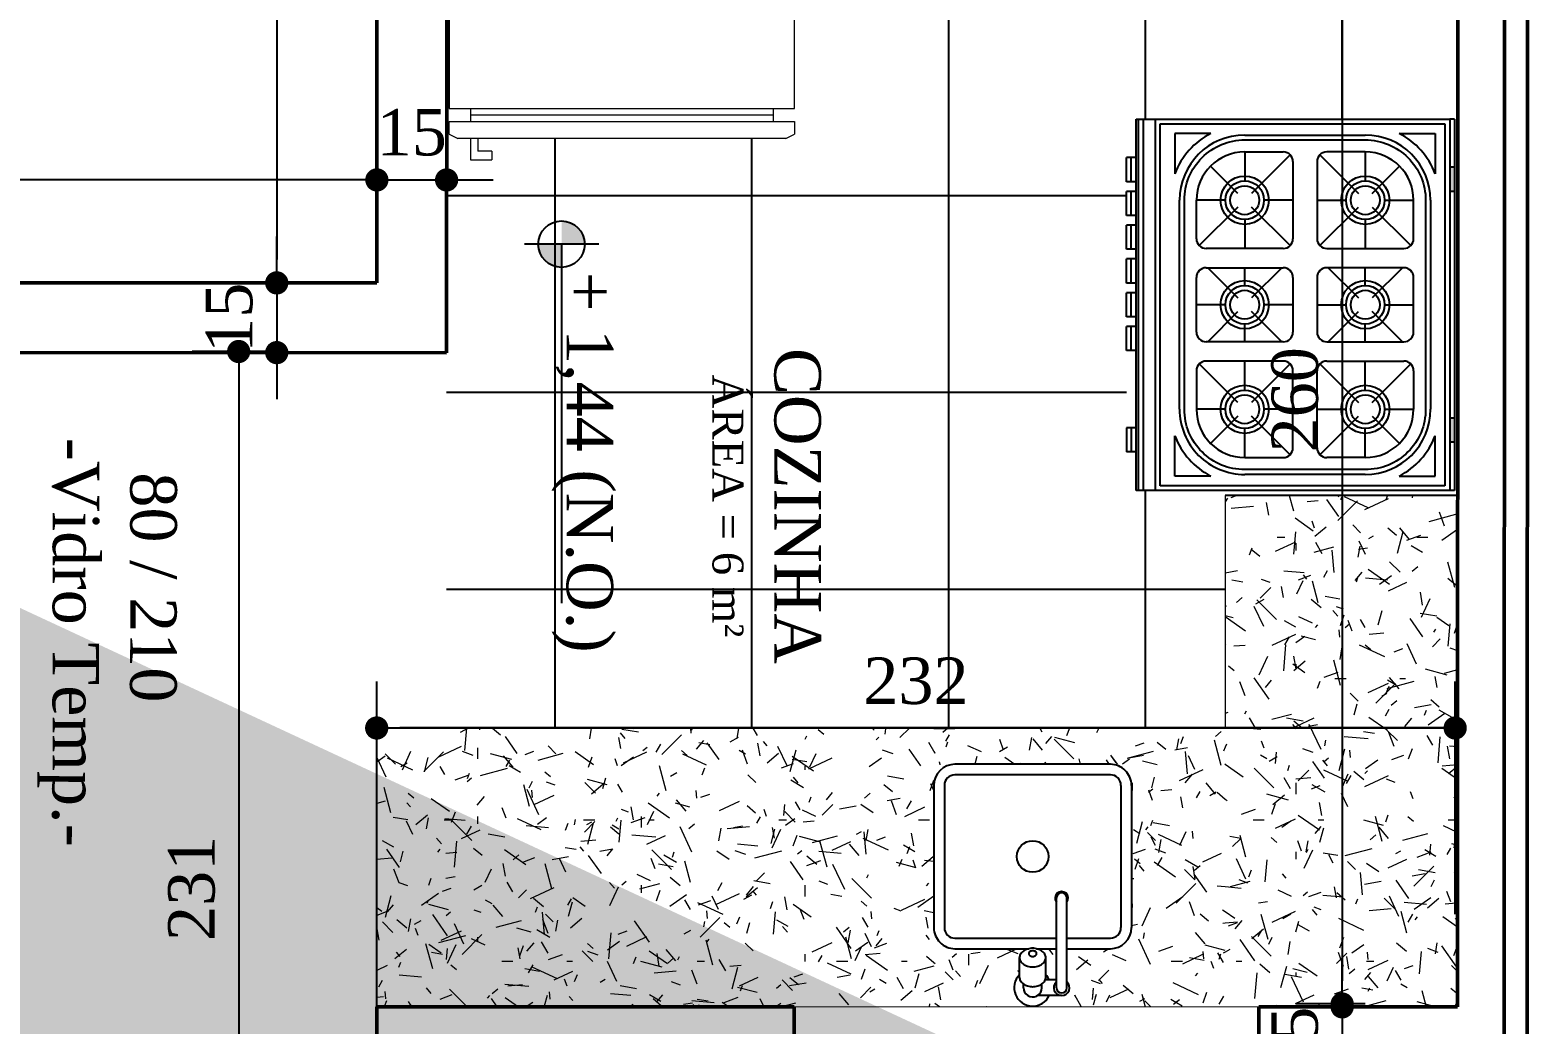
# Model space of a CAD drawing. Header units: centimetres. Extents: x -48696 to 156237, y -5617 to 29024.
# Drawn here: x 81006 to 81328.6, y 14311 to 14524.9 of the extents above; entities that cross this region are included whole.
import ezdxf

# ---------------------------------------------------------------- set-up
doc = ezdxf.new("R2010")
doc.units = ezdxf.units.CM
for name, color, linetype in [('ACESSORIOS', 2, 'Continuous'), ('COZ', 3, 'Continuous'), ('COZINHA', 2, 'Continuous'), ('Hachuria - Moveis', 1, 'Continuous'), ('PAREDES', 5, 'Continuous'), ('Piso', 55, 'Continuous'), ('PN010', 1, 'Continuous'), ('Portas-Cotas', 2, 'Continuous'), ('Texto', 2, 'Continuous')]:
    doc.layers.add(name, color=color, linetype=linetype)
for name, color, linetype, lineweight in [('Hachura', 1, 'Continuous', 9), ('Nível Fachada', 7, 'Continuous', 70), ('Parede Baixa', 5, 'Continuous', 50), ('Pilares Sub-solo', 7, 'Continuous', 70), ('Portas - Janelas', 2, 'Continuous', 20)]:
    doc.layers.add(name, color=color, linetype=linetype, lineweight=lineweight)
doc.styles.add('Valéria', font='romantic.ttf', dxfattribs={"height": 10})
doc.dimstyles.new('Cota - 50', dxfattribs={"dimtxt": 10, "dimasz": 5, "dimexe": 10, "dimexo": 20, "dimgap": 5, "dimtad": 1, "dimtxsty": 'Valéria', "dimblk": 'DOT', "dimcen": 0, "dimclrd": 12, "dimclre": 12, "dimclrt": 2, "dimazin": 2, "dimtfac": 1, "dimtix": 1, "dimtmove": 0, "dimatfit": 3, "dimldrblk": 'DOT', "dimfxl": 1, "dimarcsym": 0})
pattern_1 = [(180, (68813.435, 5326.073), (-17.6, -30.4), [1.6, -26.8, 1.2, -11.6, 2.4, -28.4]), (185, (68831.435, 5311.673), (-15.75017, -31.09103), [3.2, -26.8, 2.4, -11.6, 4.8, -28.4]), (190, (68821.035, 5309.673), (-10.75682, -38.045905), [2.8, -6.8, 3.6, -21.2, 2, -26.4]), (195, (68828.235, 5306.073), (-9.00093, -35.95474), [5.6, -6.8, 6, -21.2, 4.4, -26.4]), (200, (68825.035, 5322.473), (-17.796127, -29.4635), [3.2, -22, 2.8, -16.4, 2, -12.8]), (205, (68819.435, 5328.073), (-19.944628, -29.161135), [4.4, -22, 5.6, -16.4, 4.8, -12.8]), (210, (68813.435, 5324.873), (2.929234, -33.87358), [2, -13.2, 1.6, -19.6, 1.2, -26]), (215, (68831.435, 5339.273), (-2.97648, -39.68401), [4.4, -13.2, 3.2, -19.6, 2.4, -26]), (220, (68824.635, 5316.073), (-4.511456, -28.84938), [1.6, -17.6, 1.2, -11.2, 3.2, -20.4]), (225, (68824.635, 5330.473), (8.20244, -39.31514), [3.2, -17.6, 2.4, -11.2, 6, -20.4]), (230, (68818.635, 5330.473), (10.699715, -31.43113), [0.8, -14.8, 2, -24.4, 2.4, -12.4]), (240, (68817.435, 5327.673), (13.26307, -29.82769), [2, -16.4, 0.8, -19.2, 1.6, -14.8]), (245, (68831.835, 5327.673), (9.72655, -41.609064), [4.4, -16.4, 1.6, -19.2, 3.2, -14.8]), (250, (68821.835, 5332.473), (14.652303, -28.744913), [1.2, -7.6, 2.4, -12.8, 1.6, -17.6]), (255, (68836.235, 5336.073), (31.01116, -31.08549), [2.4, -7.6, 4.8, -12.8, 3.2, -17.6]), (260, (68819.835, 5308.873), (27.80871, -21.962593), [2.8, -17.6, 1.2, -20.8, 2.4, -19.6]), (265, (68816.235, 5337.673), (33.20336, -19.76909), [5.6, -17.6, 2.4, -20.8, 4.8, -19.6]), (270, (68817.435, 5326.073), (35.2, -14.8), [2.4, -12.4, 1.6, -24.4, 0.8, -24.8]), (275, (68831.835, 5311.673), (37.611, -26.021), [4.8, -12.4, 1.6, -24.4, 1.6, -24.8]), (280, (68823.835, 5313.673), (33.06286, -19.352705), [2.8, -15.6, 2.4, -12.8, 2.8, -29.2]), (285, (68816.635, 5306.473), (34.623746, -16.397444), [5.6, -15.6, 4.8, -12.8, 5.6, -29.2]), (290, (68826.635, 5336.473), (32.05871, -10.89215), [3.2, -10.4, 1.6, -21.2, 2.4, -23.2]), (295, (68805.035, 5336.473), (32.886033, -8.056603), [6, -10.4, 3.2, -21.2, 4.8, -23.2]), (300, (68837.435, 5331.673), (38.21999, -3.79897), [2, -26.8, 2.4, -12.4, 2.8, -16.4]), (305, (68833.835, 5328.073), (43.41948, -1.33749), [4.4, -26.8, 4.8, -12.4, 5.6, -16.4]), (310, (68828.635, 5340.473), (37.21437, -9.502144), [1.2, -8.8, 1.6, -17.2, 3.2, -22.4]), (315, (68825.035, 5336.873), (42.992092, -6.22254), [2.4, -8.8, 3.2, -17.2, 6, -22.4]), (320, (68840.635, 5308.473), (29.412914, 4.560758), [2.4, -14.4, 2.8, -12.4, 1.6, -16.8]), (325, (68824.635, 5333.673), (30.968367, 10.055855), [4.8, -14.4, 5.6, -12.4, 3.2, -16.8]), (330, (68807.435, 5342.873), (27.309996, 16.1023), [1.6, -11.2, 3.2, -24.8, 2.8, -22.8]), (335, (68811.035, 5320.873), (35.59079, 13.856973), [3.2, -11.2, 6, -24.8, 5.6, -22.8]), (340, (68833.835, 5320.473), (31.720143, 21.65716), [2.4, -16.8, 2, -15.2, 1.6, -24.4]), (345, (68837.435, 5334.873), (34.120974, 26.88492), [4.8, -16.8, 4.4, -15.2, 3.2, -24.4]), (350, (68831.435, 5330.073), (28.75254, 22.549755), [3.6, -13.2, 2.4, -18, 3.2, -17.6]), (355, (68813.435, 5312.073), (27.30531, 32.1425), [4.4, -13.2, 4.8, -18, 5.2, -17.6])]

# ---------------------------------------------------------------- blocks, each defined once
blk = doc.blocks.new('Pia Bancada Planta 01')
at = {"layer": 'COZ', "color": 2}
for p, q in [((0.435, 0.1875), (0.165, 0.1875)), ((0.125, 0.1475), (0.125, 0.0074)), ((0.145, 0.1475), (0.145, -0.045)), ((0.435, 0.1675), (0.165, 0.1675)), ((0.455, -0.1475), (0.455, 0.1475)), ((0.475, -0.1475), (0.475, 0.1475)), ((0.0509, 0.0175), (0.0579, 0.0175)), ((0.0705, 0.025), (0.1081, 0.025)), ((0.0359, -0.055), (0.0359, -0.0115)), ((0.0509, -0.0175), (0.0579, -0.0175)), ((0.0659, -0.045), (0.0659, -0.0241)), ((0.0705, -0.025), (0.1081, -0.025)), ((0.125, -0.0074), (0.125, -0.045)), ((0.0509, -0.045), (0.2209, -0.045)), ((0.0509, -0.065), (0.2209, -0.065)), ((0.125, -0.065), (0.125, -0.1475)), ((0.145, -0.065), (0.145, -0.1475)), ((0.435, -0.1675), (0.165, -0.1675)), ((0.435, -0.1875), (0.165, -0.1875))]:
    blk.add_line(p, q, dxfattribs=at)
blk.add_lwpolyline([(0.0705, 0.025, 0.133256), (0.0641, 0.0233, 0.106756), (0.058, 0.0177, 0.082828), (0.0543, 0.0099, 0.071352), (0.0528, 0, 0.071352), (0.0543, -0.0099, 0.082828), (0.058, -0.0177, 0.106756), (0.0641, -0.0233, 0.133256), (0.0705, -0.025, 0.133256)], format="xyb", dxfattribs=at)
for points in [[(0.1081, -0.025, 0.133256), (0.1145, -0.0233, 0.106756), (0.1206, -0.0177, 0.082828), (0.1244, -0.0099, 0.071352), (0.1258, 0, 0.071352), (0.1244, 0.0099, 0.082828), (0.1206, 0.0177, 0.106756), (0.1145, 0.0233, 0.133256), (0.1081, 0.025, 0.133256), (0.1017, 0.0233, 0.106756), (0.0956, 0.0177, 0.082828), (0.0919, 0.0099, 0.071352), (0.0904, 0, 0.071352), (0.0919, -0.0099, 0.082828), (0.0956, -0.0177, 0.106756), (0.1017, -0.0233, 0.133256)], [(0.1156, 0.0075, 0.133256), (0.1137, 0.007, 0.106756), (0.1119, 0.0053, 0.082828), (0.1107, 0.003, 0.071352), (0.1103, 0, 0.071352), (0.1107, -0.003, 0.082828), (0.1119, -0.0053, 0.106756), (0.1137, -0.007, 0.133256), (0.1156, -0.0075, 0.133256), (0.1175, -0.007, 0.106756), (0.1194, -0.0053, 0.082828), (0.1205, -0.003, 0.071352), (0.1209, 0, 0.071352), (0.1205, 0.003, 0.082828), (0.1194, 0.0053, 0.106756), (0.1175, 0.007, 0.133256)]]:
    blk.add_lwpolyline(points, format="xyb", close=True, dxfattribs=at)
blk.add_circle((0.3, 0), 0.03, dxfattribs=at)
for centre, radius, start, end in [((0.165, 0.1475), 0.04, 90, 180), ((0.435, 0.1475), 0.04, 0, 90), ((0.165, 0.1475), 0.02, 90, 180), ((0.435, 0.1475), 0.02, 0, 90), ((0.0509, 0), 0.035, 45.5847, 244.6231), ((0.0509, 0), 0.0175, 90, 204.62), ((0.0259, -0.0115), 0.01, 0, 24.62), ((0.0509, 0), 0.0175, 211.0027, 270), ((0.0509, 0), 0.035, 295.3769, 314.4153), ((0.0509, -0.055), 0.015, 41.8103, 318.1897), ((0.0509, -0.055), 0.01, 90.0002, 270.0002), ((0.2209, -0.055), 0.0125, 233.1301, 126.8699), ((0.2209, -0.055), 0.01, 270.0001, 90.0001), ((0.165, -0.1475), 0.04, 180, 270), ((0.165, -0.1475), 0.02, 180, 270), ((0.435, -0.1475), 0.04, 270, 0), ((0.435, -0.1475), 0.02, 270, 360)]:
    blk.add_arc(centre, radius, start, end, dxfattribs=at)
blk = doc.blocks.new('gel')
at = {"layer": 'Hachura'}
for p, q in [((33208.79, 7048.49), (33127.79, 7048.49)), ((33127.79, 7048.49), (33127.79, 6977.99)), ((33132.79, 7050.49), (33203.79, 7050.49)), ((33132.79, 7050.49), (33132.79, 7048.49)), ((33203.79, 7050.49), (33203.79, 7048.49)), ((33208.79, 7039.49), (33208.79, 7048.49)), ((33208.79, 6977.99), (33208.79, 7039.49)), ((33127.79, 6977.99), (33132.79, 6977.99)), ((33132.79, 6977.99), (33203.79, 6977.99)), ((33132.79, 6977.99), (33132.79, 6974.99)), ((33203.79, 6977.99), (33208.79, 6977.99)), ((33203.79, 6977.99), (33203.79, 6974.99)), ((33127.79, 6971.99), (33127.79, 6974.99)), ((33127.79, 6974.99), (33208.79, 6974.99)), ((33132.79, 6976.49), (33203.79, 6976.49)), ((33208.79, 6974.99), (33208.79, 6971.99)), ((33127.79, 6971.99), (33129.79, 6970.99)), ((33206.79, 6970.99), (33129.79, 6970.99)), ((33134.51, 6970.99), (33134.51, 6967.99)), ((33206.79, 6970.99), (33208.79, 6971.99)), ((33137.79, 6967.99), (33134.51, 6967.99)), ((33137.79, 6967.99), (33137.79, 6965.99)), ((33132.79, 6965.99), (33137.79, 6965.99))]:
    blk.add_line(p, q, dxfattribs=at)
blk.add_lwpolyline([(33132.81, 6970.99), (33132.79, 6968.99), (33132.79, 6965.99)], dxfattribs=at)
blk = doc.blocks.new('6-PL')
at = {"layer": 'COZINHA'}
h = blk.add_hatch(color=1, dxfattribs=at)
h.dxf.hatch_style = 1
h.paths.add_polyline_path([(-69, -3), (-69, -4), (-64, -4), (-64, -3)])
h.paths.add_polyline_path([(-17, -3), (-17, -4), (-12, -4), (-12, -3)])
at = {"layer": 'COZINHA', "color": 15}
for p, q in [((-79, -3), (-69, -3)), ((-79, -3), (-79, -4)), ((-64, -3), (-17, -3)), ((-12, -3), (-2, -3)), ((-2, -3), (-2, -4)), ((-76, -7), (-67.64, -7)), ((-76, -14.51), (-76, -7)), ((-5, -7), (-13.36, -7)), ((-5, -14.51), (-5, -7)), ((-76, -53.49), (-76, -61)), ((-5, -53.49), (-5, -61)), ((-76, -61), (-67.64, -61)), ((-5, -61), (-13.36, -61)), ((-2, -67.5), (-79, -67.5)), ((-2, -68.5), (-79, -68.5))]:
    blk.add_line(p, q, dxfattribs=at)
at = {"layer": 'COZINHA', "color": 1}
for p, q in [((-69, -3), (-64, -3)), ((-69, -3), (-69, -4)), ((-64, -3), (-64, -4)), ((-17, -3), (-12, -3)), ((-17, -3), (-17, -4)), ((-12, -3), (-12, -4)), ((-79, -4), (-2, -4)), ((-78, -5), (-3, -5)), ((-78, -64), (-78, -5)), ((-3, -5), (-3, -64)), ((-62.17, -8), (-18.83, -8)), ((-62.17, -17.5), (-62.17, -11.5)), ((-54.17, -11.5), (-62.17, -11.5)), ((-60.75, -20.09), (-52.75, -12.09)), ((-34.83, -11.5), (-46.17, -11.5)), ((-40.5, -17.5), (-40.5, -11.5)), ((-20.25, -20.09), (-28.25, -12.09)), ((-26.83, -11.5), (-18.83, -11.5)), ((-18.83, -17.5), (-18.83, -11.5)), ((-63.58, -20.09), (-69.24, -14.43)), ((-52.17, -29.5), (-52.17, -13.5)), ((-48.17, -13.5), (-48.17, -29.5)), ((-48.17, -13.83), (-41.91, -20.09)), ((-32.83, -13.83), (-39.09, -20.09)), ((-32.83, -29.5), (-32.83, -13.5)), ((-28.83, -29.5), (-28.83, -13.5)), ((-17.42, -20.09), (-11.76, -14.43)), ((-75.67, -46.5), (-75.67, -21.5)), ((-72.17, -21.5), (-72.17, -29.5)), ((-72.17, -21.5), (-66.17, -21.5)), ((-58.17, -21.5), (-52.17, -21.5)), ((-44.5, -21.5), (-48.17, -21.5)), ((-32.83, -21.5), (-36.5, -21.5)), ((-22.83, -21.5), (-28.83, -21.5)), ((-8.83, -21.5), (-14.83, -21.5)), ((-8.83, -21.5), (-8.83, -29.5)), ((-5.33, -21.5), (-5.33, -46.5)), ((-71.58, -30.91), (-63.58, -22.91)), ((-52.75, -30.91), (-60.75, -22.91)), ((-48.17, -29.17), (-41.91, -22.91)), ((-32.83, -29.17), (-39.09, -22.91)), ((-28.25, -30.91), (-20.25, -22.91)), ((-9.42, -30.91), (-17.42, -22.91)), ((-62.17, -31.5), (-62.17, -25.5)), ((-40.5, -31.5), (-40.5, -25.5)), ((-18.83, -31.5), (-18.83, -25.5)), ((-70.17, -31.5), (-54.17, -31.5)), ((-46.17, -31.5), (-34.83, -31.5)), ((-10.83, -31.5), (-26.83, -31.5)), ((-71.58, -37.09), (-63.58, -45.09)), ((-70.17, -36.5), (-54.17, -36.5)), ((-62.17, -36.5), (-62.17, -42.5)), ((-52.75, -37.09), (-60.75, -45.09)), ((-46.17, -36.5), (-34.83, -36.5)), ((-40.5, -36.5), (-40.5, -42.5)), ((-28.25, -37.09), (-20.25, -45.09)), ((-10.83, -36.5), (-26.83, -36.5)), ((-18.83, -36.5), (-18.83, -42.5)), ((-9.42, -37.09), (-17.42, -45.09)), ((-72.17, -46.5), (-72.17, -38.5)), ((-52.17, -38.5), (-52.17, -54.5)), ((-48.17, -54.5), (-48.17, -38.5)), ((-48.17, -38.83), (-41.91, -45.09)), ((-32.83, -38.83), (-39.09, -45.09)), ((-32.83, -38.5), (-32.83, -54.5)), ((-28.83, -38.5), (-28.83, -54.5)), ((-8.83, -46.5), (-8.83, -38.5)), ((-72.17, -46.5), (-66.17, -46.5)), ((-58.17, -46.5), (-52.17, -46.5)), ((-44.5, -46.5), (-48.17, -46.5)), ((-32.83, -46.5), (-36.5, -46.5)), ((-22.83, -46.5), (-28.83, -46.5)), ((-8.83, -46.5), (-14.83, -46.5)), ((-63.58, -47.91), (-69.24, -53.57)), ((-60.75, -47.91), (-52.75, -55.91)), ((-48.17, -54.17), (-41.91, -47.91)), ((-32.83, -54.17), (-39.09, -47.91)), ((-20.25, -47.91), (-28.25, -55.91)), ((-17.42, -47.91), (-11.76, -53.57)), ((-62.17, -50.5), (-62.17, -56.5)), ((-40.5, -50.5), (-40.5, -56.5)), ((-18.83, -50.5), (-18.83, -56.5)), ((-54.17, -56.5), (-62.17, -56.5)), ((-34.83, -56.5), (-46.17, -56.5)), ((-26.83, -56.5), (-18.83, -56.5)), ((-18.83, -60), (-62.17, -60)), ((-3, -64), (-78, -64)), ((-66, -70), (-71, -70)), ((-59, -70), (-64, -70)), ((-52, -70), (-57, -70)), ((-45, -70), (-50, -70)), ((-38, -70), (-43, -70)), ((-31, -70), (-36, -70)), ((-15, -70), (-10, -70))]:
    blk.add_line(p, q, dxfattribs=at)
at = {"layer": 'COZINHA', "color": 2}
for p, q in [((-79, -69), (-79, -4)), ((-2, -4), (-2, -69)), ((-2, -65), (-79, -65)), ((-2, -69), (-79, -69)), ((-71, -69), (-71, -71)), ((-66, -71), (-71, -71)), ((-66, -69), (-66, -71)), ((-64, -69), (-64, -71)), ((-64, -69), (-64, -71)), ((-59, -71), (-64, -71)), ((-59, -69), (-59, -71)), ((-57, -69), (-57, -71)), ((-52, -71), (-57, -71)), ((-52, -69), (-52, -71)), ((-50, -69), (-50, -71)), ((-45, -71), (-50, -71)), ((-45, -69), (-45, -71)), ((-43, -69), (-43, -71)), ((-38, -71), (-43, -71)), ((-38, -69), (-38, -71)), ((-36, -69), (-36, -71)), ((-31, -71), (-36, -71)), ((-31, -69), (-31, -71)), ((-15, -69), (-15, -71)), ((-15, -71), (-10, -71)), ((-10, -69), (-10, -71))]:
    blk.add_line(p, q, dxfattribs=at)
at = {"layer": 'COZINHA', "color": 15}
blk.add_lwpolyline([(-62.17, -59, -0.414214), (-74.67, -46.5), (-74.67, -21.5, -0.414214), (-62.17, -9), (-18.83, -9, -0.414214), (-6.33, -21.5), (-6.33, -46.5, -0.414214), (-18.83, -59)], format="xyb", close=True, dxfattribs=at)
for centre in [(-62.17, -21.5), (-40.5, -21.5), (-18.83, -21.5), (-62.17, -46.5), (-40.5, -46.5), (-18.83, -46.5)]:
    blk.add_circle(centre, 5, dxfattribs=at)
at = {"layer": 'COZINHA', "color": 1}
for centre, radius in [((-62.17, -21.5), 4), ((-62.17, -21.5), 3), ((-40.5, -21.5), 4), ((-40.5, -21.5), 3), ((-18.83, -21.5), 4), ((-18.83, -21.5), 3), ((-62.17, -46.5), 4), ((-62.17, -46.5), 3), ((-40.5, -46.5), 4), ((-40.5, -46.5), 3), ((-18.83, -46.5), 4), ((-18.83, -46.5), 3)]:
    blk.add_circle(centre, radius, dxfattribs=at)
at = {"layer": 'COZINHA', "color": 15}
for centre, start, end in [((-62.17, -21.5), 110.6935, 153.1857), ((-18.83, -21.5), 26.8143, 69.3065), ((-62.17, -46.5), 206.8143, 249.3065), ((-18.83, -46.5), 290.6935, 333.1857)]:
    blk.add_arc(centre, 15.5, start, end, dxfattribs=at)
at = {"layer": 'COZINHA', "color": 1}
for centre, radius, start, end in [((-62.17, -21.5), 13.5, 90, 180), ((-18.83, -21.5), 13.5, 0, 90), ((-62.17, -21.5), 10, 90, 180), ((-54.17, -13.5), 2, 0, 90), ((-46.17, -13.5), 2, 90, 180), ((-34.83, -13.5), 2, 0, 90), ((-26.83, -13.5), 2, 90, 180), ((-18.83, -21.5), 10, 0, 90), ((-70.17, -29.5), 2, 180, 270), ((-54.17, -29.5), 2, 270, 0), ((-46.17, -29.5), 2, 180, 270), ((-34.83, -29.5), 2, 270, 0), ((-26.83, -29.5), 2, 180, 270), ((-10.83, -29.5), 2, 270, 0), ((-70.17, -38.5), 2, 90, 180), ((-54.17, -38.5), 2, 0, 90), ((-46.17, -38.5), 2, 90, 180), ((-34.83, -38.5), 2, 0, 90), ((-26.83, -38.5), 2, 90, 180), ((-10.83, -38.5), 2, 0, 90), ((-62.17, -46.5), 13.5, 180, 270), ((-62.17, -46.5), 10, 180, 270), ((-18.83, -46.5), 13.5, 270, 0), ((-18.83, -46.5), 10, 270, 0), ((-54.17, -54.5), 2, 270, 0), ((-46.17, -54.5), 2, 180, 270), ((-34.83, -54.5), 2, 270, 0), ((-26.83, -54.5), 2, 180, 270)]:
    blk.add_arc(centre, radius, start, end, dxfattribs=at)
blk = doc.blocks.new('Fogão 6 Planta 04')
at = {"layer": 'PAREDES', "xscale": -1}
blk.add_blockref('6-PL', (340.76, 314.37), dxfattribs=at)
blk = doc.blocks.new('_Dot')
at = {"color": 0, "linetype": 'ByBlock', "lineweight": -2}
blk.add_line((-0.5, 0), (-1, 0), dxfattribs=at)
at = {"color": 0, "linetype": 'ByBlock', "const_width": 0.5}
blk.add_lwpolyline([(-0.25, 0, 1), (0.25, 0, 1)], format="xyb", close=True, dxfattribs=at)
blk = doc.blocks.new('*D1445')
at = {"color": 12, "lineweight": -2, "transparency": 16777216}
for p, q in [((80820.58, 14490.64), (80820.58, 14502.65)), ((81080.58, 14490.64), (81080.58, 14502.65)), ((81075.58, 14492.65), (80825.58, 14492.65))]:
    blk.add_line(p, q, dxfattribs=at)
at = {"layer": 'Defpoints', "color": 0, "transparency": 16777216}
for p in [(80820.58, 14492.65), (80820.58, 14470.64), (81080.58, 14470.64)]:
    blk.add_point(p, dxfattribs=at)
at = {"color": 12, "lineweight": -2, "transparency": 16777216, "xscale": 5, "yscale": 5, "zscale": 5, "rotation": 180}
blk.add_blockref('_Dot', (80820.58, 14492.65), dxfattribs=at)
at = {"color": 12, "lineweight": -2, "transparency": 16777216, "xscale": 5, "yscale": 5, "zscale": 5}
blk.add_blockref('_Dot', (81080.58, 14492.65), dxfattribs=at)
at = {"color": 2, "transparency": 16777216, "insert": (80950.58, 14502.8), "char_height": 10, "attachment_point": 5, "style": 'Valéria'}
blk.add_mtext('260', dxfattribs=at)
blk = doc.blocks.new('*D1393')
at = {"color": 12, "lineweight": -2, "transparency": 16777216}
for p, q in [((81060.66, 14730.5), (81049.04, 14730.5)), ((81059.04, 14725.5), (81059.04, 14475.5)), ((81060.66, 14470.5), (81049.04, 14470.5))]:
    blk.add_line(p, q, dxfattribs=at)
at = {"layer": 'Defpoints', "color": 0, "transparency": 16777216}
for p in [(81080.66, 14730.5), (81059.04, 14470.5), (81080.66, 14470.5)]:
    blk.add_point(p, dxfattribs=at)
at = {"color": 12, "lineweight": -2, "transparency": 16777216, "xscale": 5, "yscale": 5, "zscale": 5}
for p, rotation in [((81059.04, 14730.5), 90), ((81059.04, 14470.5), 270)]:
    blk.add_blockref('_Dot', p, dxfattribs=dict(at, rotation=rotation))
at = {"color": 2, "transparency": 16777216, "insert": (81048.89, 14600.5), "char_height": 10, "attachment_point": 5, "rotation": 90, "style": 'Valéria'}
blk.add_mtext('260', dxfattribs=at)
blk = doc.blocks.new('*D1395')
at = {"color": 12, "lineweight": -2, "transparency": 16777216}
for p, q in [((81293.14, 14575.35), (81278.23, 14575.35)), ((81288.23, 14570.35), (81288.23, 14320.35)), ((81293.14, 14315.35), (81278.23, 14315.35))]:
    blk.add_line(p, q, dxfattribs=at)
at = {"layer": 'Defpoints', "color": 0, "transparency": 16777216}
for p in [(81313.14, 14575.35), (81288.23, 14315.35), (81313.14, 14315.35)]:
    blk.add_point(p, dxfattribs=at)
at = {"color": 12, "lineweight": -2, "transparency": 16777216, "xscale": 5, "yscale": 5, "zscale": 5}
for p, rotation in [((81288.23, 14575.35), 90), ((81288.23, 14315.35), 270)]:
    blk.add_blockref('_Dot', p, dxfattribs=dict(at, rotation=rotation))
at = {"color": 2, "transparency": 16777216, "insert": (81278.09, 14445.35), "char_height": 10, "attachment_point": 5, "rotation": 90, "style": 'Valéria'}
blk.add_mtext('260', dxfattribs=at)
blk = doc.blocks.new('*D1396')
at = {"color": 12, "lineweight": -2, "transparency": 16777216}
for p, q in [((81080.54, 14334.66), (81080.54, 14384.73)), ((81312.54, 14334.66), (81312.54, 14384.73)), ((81307.54, 14374.73), (81085.54, 14374.73))]:
    blk.add_line(p, q, dxfattribs=at)
at = {"layer": 'Defpoints', "color": 0, "transparency": 16777216}
for p in [(81080.54, 14374.73), (81080.54, 14314.66), (81312.54, 14314.66)]:
    blk.add_point(p, dxfattribs=at)
at = {"color": 12, "lineweight": -2, "transparency": 16777216, "xscale": 5, "yscale": 5, "zscale": 5, "rotation": 180}
blk.add_blockref('_Dot', (81080.54, 14374.73), dxfattribs=at)
at = {"color": 12, "lineweight": -2, "transparency": 16777216, "xscale": 5, "yscale": 5, "zscale": 5}
blk.add_blockref('_Dot', (81312.54, 14374.73), dxfattribs=at)
at = {"color": 2, "transparency": 16777216, "insert": (81196.54, 14384.83), "char_height": 10, "attachment_point": 5, "style": 'Valéria'}
blk.add_mtext('232', dxfattribs=at)
blk = doc.blocks.new('*D1397')
at = {"color": 12, "lineweight": -2, "transparency": 16777216}
for p, q in [((81060.51, 14455.73), (81040.85, 14455.73)), ((81050.85, 14450.73), (81050.85, 14229.73)), ((81060.51, 14224.73), (81040.85, 14224.73))]:
    blk.add_line(p, q, dxfattribs=at)
at = {"layer": 'Defpoints', "color": 0, "transparency": 16777216}
for p in [(81080.51, 14455.73), (81050.85, 14224.73), (81080.51, 14224.73)]:
    blk.add_point(p, dxfattribs=at)
at = {"color": 12, "lineweight": -2, "transparency": 16777216, "xscale": 5, "yscale": 5, "zscale": 5}
for p, rotation in [((81050.85, 14455.73), 90), ((81050.85, 14224.73), 270)]:
    blk.add_blockref('_Dot', p, dxfattribs=dict(at, rotation=rotation))
at = {"color": 2, "transparency": 16777216, "insert": (81040.74, 14340.23), "char_height": 10, "attachment_point": 5, "rotation": 90, "style": 'Valéria'}
blk.add_mtext('231', dxfattribs=at)
blk = doc.blocks.new('*D1404')
at = {"color": 12, "lineweight": -2, "transparency": 16777216}
for p, q in [((81059.04, 14475.49), (81059.04, 14480.49)), ((81060.58, 14470.49), (81049.04, 14470.49)), ((81059.04, 14470.49), (81059.04, 14455.49)), ((81060.58, 14455.49), (81049.04, 14455.49)), ((81059.04, 14450.49), (81059.04, 14445.49))]:
    blk.add_line(p, q, dxfattribs=at)
at = {"layer": 'Defpoints', "color": 0, "transparency": 16777216}
for p in [(81080.58, 14470.49), (81059.04, 14455.49), (81080.58, 14455.49)]:
    blk.add_point(p, dxfattribs=at)
at = {"color": 12, "lineweight": -2, "transparency": 16777216, "xscale": 5, "yscale": 5, "zscale": 5}
for p, rotation in [((81059.04, 14470.49), 270), ((81059.04, 14455.49), 90)]:
    blk.add_blockref('_Dot', p, dxfattribs=dict(at, rotation=rotation))
at = {"color": 2, "transparency": 16777216, "insert": (81048.85, 14462.99), "char_height": 10, "attachment_point": 5, "rotation": 90, "style": 'Valéria'}
blk.add_mtext('15', dxfattribs=at)
blk = doc.blocks.new('*D1405')
at = {"color": 12, "lineweight": -2, "transparency": 16777216}
for p, q in [((81080.58, 14490.64), (81080.58, 14502.65)), ((81095.58, 14490.64), (81095.58, 14502.65)), ((81075.58, 14492.65), (81070.58, 14492.65)), ((81080.58, 14492.65), (81095.58, 14492.65)), ((81100.58, 14492.65), (81105.58, 14492.65))]:
    blk.add_line(p, q, dxfattribs=at)
at = {"layer": 'Defpoints', "color": 0, "transparency": 16777216}
for p in [(81095.58, 14492.65), (81080.58, 14470.64), (81095.58, 14470.64)]:
    blk.add_point(p, dxfattribs=at)
at = {"color": 12, "lineweight": -2, "transparency": 16777216, "xscale": 5, "yscale": 5, "zscale": 5}
blk.add_blockref('_Dot', (81080.58, 14492.65), dxfattribs=at)
at = {"color": 12, "lineweight": -2, "transparency": 16777216, "xscale": 5, "yscale": 5, "zscale": 5, "rotation": 180}
blk.add_blockref('_Dot', (81095.58, 14492.65), dxfattribs=at)
at = {"color": 2, "transparency": 16777216, "insert": (81088.08, 14502.85), "char_height": 10, "attachment_point": 5, "style": 'Valéria'}
blk.add_mtext('15', dxfattribs=at)
blk = doc.blocks.new('*D1453')
at = {"color": 12, "lineweight": -2, "transparency": 16777216}
for p, q in [((81288.23, 14319.73), (81288.23, 14324.73)), ((81293.06, 14314.73), (81278.23, 14314.73)), ((81288.23, 14314.73), (81288.23, 14299.73)), ((81293.06, 14299.73), (81278.23, 14299.73)), ((81288.23, 14294.73), (81288.23, 14289.73))]:
    blk.add_line(p, q, dxfattribs=at)
at = {"layer": 'Defpoints', "color": 0, "transparency": 16777216}
for p in [(81313.06, 14314.73), (81288.23, 14299.73), (81313.06, 14299.73)]:
    blk.add_point(p, dxfattribs=at)
at = {"color": 12, "lineweight": -2, "transparency": 16777216, "xscale": 5, "yscale": 5, "zscale": 5}
for p, rotation in [((81288.23, 14314.73), 270), ((81288.23, 14299.73), 90)]:
    blk.add_blockref('_Dot', p, dxfattribs=dict(at, rotation=rotation))
at = {"color": 2, "transparency": 16777216, "insert": (81278.04, 14307.23), "char_height": 10, "attachment_point": 5, "rotation": 90, "style": 'Valéria'}
blk.add_mtext('15', dxfattribs=at)
blk = doc.blocks.new('*D1488')
at = {"color": 12, "lineweight": -2, "transparency": 16777216}
for p, q in [((82427.72, 14686.62), (82484.6, 14570.4)), ((80086.62, 13408.09), (82475.71, 14577.18)), ((80029.65, 13513.14), (80086.53, 13396.91))]:
    blk.add_line(p, q, dxfattribs=at)
at = {"layer": 'Defpoints', "color": 0, "transparency": 16777216}
for p in [(82418.93, 14704.59), (82480.2, 14579.38), (80020.86, 13531.1)]:
    blk.add_point(p, dxfattribs=at)
at = {"color": 12, "lineweight": -2, "transparency": 16777216, "xscale": 5, "yscale": 5, "zscale": 5}
for p, rotation in [((82480.2, 14579.38), 26.0746693799297), ((80082.13, 13405.89), 206.0746693799297)]:
    blk.add_blockref('_Dot', p, dxfattribs=dict(at, rotation=rotation))
at = {"color": 2, "transparency": 16777216, "insert": (81276.71, 14001.75), "char_height": 10, "attachment_point": 5, "rotation": 26.0747, "style": 'Valéria'}
blk.add_mtext('2666', dxfattribs=at)

msp = doc.modelspace()

# ---------------------------------------------------------------- hatches: boundary and pattern name
h = msp.add_hatch()
h.set_pattern_fill('GRASS2', color=74, scale=15, angle=-90, pattern_type=2)
h.set_pattern_definition([(270, (0.3, -4.5), (15, -15), [2.25, -0.45, 0.6, -0.45, 2.25, -9]), (270, (0.75, -3.75), (15, -15), [1.5, -1.125, 2.25, -1.125, 1.5, -7.5]), (270, (6.75, -9), (15, -15), [1.875, -0.75, 1.875, -10.5]), (270, (9.75, -1.5), (15, -15), [0.75, -1.5, 0.75, -12]), (0, (9.75, -3), (15, 15), [1.35, -13.65]), (0, (0.75, -7.5), (15, 15), [1.5, -13.5]), (0, (6.75, -11.25), (15, 15), [1.5, -13.5]), (315, (0.6, -9.45), (15, -7e-15), [1.5, -19.7132034]), (45, (0.6, -5.55), (7e-15, 15), [1.5, -19.7132034]), (333.434949, (0.675, -9), (15, -8e-10), [1.5, -32.0410197]), (345.9637565, (0.75, -8.25), (15, -5e-10), [1.5, -60.3465844]), (345.9637565, (6.75, -12), (15, -5e-10), [1.2, -60.6465844]), (345.9637565, (9.75, -3.3), (15, -5e-10), [1.05, -60.7965844]), (14.0362435, (0.75, -6.75), (15, 5e-10), [1.5, -60.3465844]), (14.0362435, (6.75, -10.5), (15, 5e-10), [1.2, -60.6465844]), (14.0362435, (9.75, -2.7), (15, 5e-10), [1.05, -60.7965844]), (26.565051, (0.675, -6), (15, 6e-09), [1.5, -32.041002])])
h.paths.add_polyline_path([(80454.69912, 14191.38214), (80464.69912, 14191.38214), (80464.69912, 14225.81834), (80454.69912, 14225.81834)], flags=17)
h.paths.add_polyline_path([(80384.69912, 14192.70011), (80394.69912, 14192.70011), (80394.69912, 14225.81834), (80384.69912, 14225.81834)], flags=17)
h.paths.add_polyline_path([(80314.69912, 14192.84816), (80324.69912, 14192.84816), (80324.69912, 14225.81834), (80314.69912, 14225.81834)], flags=17)
h.paths.add_polyline_path([(80244.69912, 14192.89721), (80254.69912, 14192.89721), (80254.69912, 14225.81834), (80244.69912, 14225.81834)], flags=17)
h.paths.add_polyline_path([(80174.69912, 14192.66604), (80184.69912, 14192.66604), (80184.69912, 14225.81834), (80174.69912, 14225.81834)], flags=17)
h.paths.add_polyline_path([(80114.69912, 14190.01649), (80104.69912, 14190.01649), (80104.69912, 14226.43894), (80114.69912, 14226.43894)], flags=17)
h.paths.add_polyline_path([(80114.73594, 14015.75891), (80105.45134, 14015.75891), (80105.45134, 13966.09804), (80114.73594, 13966.09804)], flags=17)
h.paths.add_polyline_path([(80174.69912, 14012.93153), (80184.53649, 14012.93153), (80184.53649, 13966.48462), (80174.69912, 13966.48462)], flags=17)
h.paths.add_polyline_path([(80244.53649, 14012.29726), (80255.81512, 14012.29726), (80255.81512, 13966.6455), (80244.53649, 13966.6455)], flags=17)
h.paths.add_polyline_path([(80315.81512, 14012.24748), (80325.89364, 14012.24748), (80325.89364, 13966.5964), (80315.81512, 13966.5964)], flags=17)
h.paths.add_polyline_path([(80385.89364, 14012.23207), (80394.69912, 14012.23207), (80394.69912, 13966.19413), (80385.89364, 13966.19413)], flags=17)
h.paths.add_polyline_path([(80454.69912, 14012.56338), (80464.5962, 14012.56338), (80464.5962, 13964.84379), (80454.69912, 13964.84379)], flags=17)
h.paths.add_polyline_path([(80113.88375, 13788.19896), (80103.88375, 13788.19896), (80103.88375, 13718.94975), (80113.88375, 13718.94975)], flags=17)
h.paths.add_polyline_path([(80183.88375, 13786.54159), (80173.88375, 13786.54159), (80173.88375, 13718.83748), (80183.88375, 13718.83748)], flags=17)
h.paths.add_polyline_path([(80253.88375, 13786.04683), (80243.88375, 13786.04683), (80243.88375, 13718.72521), (80253.88375, 13718.72521)], flags=17)
h.paths.add_polyline_path([(80323.88375, 13785.99794), (80313.88375, 13785.99794), (80313.88375, 13717.5988), (80323.88375, 13717.5988)], flags=17)
h.paths.add_polyline_path([(80394.01909, 13786.04438), (80383.88375, 13786.04438), (80383.88375, 13718.50067), (80394.01909, 13718.50067)], flags=17)
h.paths.add_polyline_path([(80464.88356, 13752.03022), (80453.88356, 13752.03022), (80453.88356, 13786.58767), (80464.88356, 13786.58767)], flags=17)
edge = h.paths.add_edge_path()
edge.add_line((80294.20842, 14730.95869), (79989.53756, 14731.13639))
edge.add_line((79989.53756, 14731.13639), (80001.22697, 14344.99725))
edge.add_line((80001.22697, 14344.99725), (80293.66552, 14345.05738))
edge.add_line((80293.66552, 14345.05738), (80293.58617, 14730.95905))
edge.add_line((81328.05613, 14249.72843), (81145.51803, 14249.78151))
edge.add_line((81145.51803, 14249.78151), (81145.49184, 14159.72843))
edge.add_line((81145.49184, 14159.72843), (80898.83282, 14159.72843))
edge.add_line((80898.83282, 14159.72843), (80898.83282, 14024.65411))
edge.add_line((80898.83282, 14024.65411), (80534.69912, 14024.65411))
edge.add_line((80534.69912, 14024.65411), (80534.69912, 14225.81834))
edge.add_line((80534.69912, 14225.81834), (80524.69912, 14225.82417))
edge.add_line((80524.69912, 14225.82417), (80524.69912, 14159.15604))
edge.add_line((80524.69912, 14159.15604), (80526.99529, 14158.81829))
edge.add_line((80526.99529, 14158.81829), (80529.09729, 14153.85659))
edge.add_line((80529.09729, 14153.85659), (80524.69912, 14153.85659))
edge.add_line((80524.69912, 14153.85659), (80525.24155, 14138.64562))
edge.add_line((80525.24155, 14138.64562), (80528.0197, 14119.33284))
edge.add_line((80528.0197, 14119.33284), (80528.65121, 14106.05361))
edge.add_line((80528.65121, 14106.05361), (80528.33257, 14095.71136))
edge.add_line((80528.33257, 14095.71136), (80527.64872, 14084.85379))
edge.add_line((80527.64872, 14084.85379), (80527.04495, 14075.26791))
edge.add_line((80527.04495, 14075.26791), (80524.5962, 14061.63948))
edge.add_line((80524.5962, 14061.63948), (80524.5962, 14050.14035))
edge.add_line((80524.5962, 14050.14035), (80528.32524, 14049.59196))
edge.add_line((80528.32524, 14049.59196), (80527.09047, 14045.32325))
edge.add_line((80527.09047, 14045.32325), (80524.1437, 14044.54294))
edge.add_line((80524.1437, 14044.54294), (80524.5962, 13861.63948))
edge.add_line((80524.5962, 13861.63948), (80521.78937, 13861.81626))
edge.add_line((80521.78937, 13861.81626), (80516.52218, 13824.1967))
edge.add_line((80516.52218, 13824.1967), (80522.2642, 13823.35229))
edge.add_line((80522.2642, 13823.35229), (80521.02943, 13819.08358))
edge.add_line((80521.02943, 13819.08358), (80515.13589, 13817.52295))
edge.add_line((80515.13589, 13817.52295), (80512.27628, 13810.45904))
edge.add_line((80512.27628, 13810.45904), (80520.94776, 13810.46252))
edge.add_line((80520.94776, 13810.46252), (80520.96056, 13778.53527))
edge.add_line((80520.96056, 13778.53527), (81327.72253, 14161.32227))
edge.add_line((81327.72253, 14161.32227), (81328.04159, 14249.72843))
edge.add_line((80293.67892, 14225.95891), (80293.66553, 14244.99272))
edge.add_line((80293.66553, 14244.99272), (80035.41344, 14244.99272))
edge.add_line((80035.41344, 14244.99272), (80034.32596, 13718.16698))
edge.add_line((80034.32596, 13718.16698), (80020.2027, 13718.16698))
edge.add_line((80020.2027, 13718.16698), (80025.46497, 13544.33702))
edge.add_line((80025.46497, 13544.33702), (80393.91074, 13718.48459))
edge.add_line((80393.91074, 13718.48459), (80043.88534, 13719.04598))
edge.add_line((80043.88534, 13719.04598), (80043.88534, 13818.05536))
edge.add_line((80043.88534, 13818.05536), (80058.72625, 13818.05536))
edge.add_line((80058.72625, 13818.05536), (80051.01247, 13855.44948))
edge.add_line((80051.01247, 13855.44948), (80049.9706, 13877.24708))
edge.add_line((80049.9706, 13877.24708), (80044.13855, 13876.92296))
edge.add_line((80044.13855, 13876.92296), (80044.13855, 14076.92296))
edge.add_line((80044.13855, 14076.92296), (80057.95098, 14076.92296))
edge.add_line((80057.95098, 14076.92296), (80056.03164, 14103.48676))
edge.add_line((80056.03164, 14103.48676), (80057.64262, 14126.43894))
edge.add_line((80057.64262, 14126.43894), (80044.53874, 14126.43894))
edge.add_line((80044.53874, 14126.43894), (80044.69912, 14226.43894))
edge.add_line((80044.69912, 14226.43894), (80293.67846, 14226.61413))
at = {"layer": 'Hachura', "transparency": 33554687}
h = msp.add_hatch(dxfattribs=at)
h.set_pattern_fill('TEXTURED', color=55, scale=40, angle=180, pattern_type=2)
h.set_pattern_definition(pattern_1)
h.paths.add_polyline_path([(81313.06049, 14314.7451), (81313.06049, 14424.72843), (81263.09248, 14424.72843), (81263.07794, 14374.72843), (81263.06049, 14314.7451)])
h = msp.add_hatch(dxfattribs=at)
h.set_pattern_fill('TEXTURED', color=55, scale=40, angle=180, pattern_type=2)
h.set_pattern_definition(pattern_1)
h.paths.add_polyline_path([(81080.53691, 14314.72843), (81080.53691, 14374.72843), (81200.39834, 14374.72843), (81200.39834, 14314.72843)])
h.paths.add_polyline_path([(81226.74834, 14320.55015), (81226.74834, 14327.24867), (81224.04696, 14327.24867), (81224.48167, 14325.33546), (81224.48167, 14321.62624), (81225.23225, 14320.55015)], flags=17)
edge = h.paths.add_edge_path()
edge.add_line((81200.39834, 14374.72843), (81263.06049, 14374.72843))
edge.add_line((81263.06049, 14374.72843), (81263.06049, 14314.74297))
edge.add_line((81263.06049, 14314.74297), (81222.97044, 14314.74297))
edge.add_line((81222.97044, 14314.74297), (81227.88167, 14317.15015))
edge.add_line((81227.88167, 14317.15015), (81229.54382, 14317.15015))
edge.add_line((81229.54382, 14317.15015), (81230.90413, 14320.13735))
edge.add_line((81230.90413, 14320.13735), (81229.77069, 14320.13735))
edge.add_line((81229.77069, 14320.13735), (81229.77069, 14327.24867))
edge.add_line((81229.77069, 14327.24867), (81242.38436, 14327.24867))
edge.add_line((81242.38436, 14327.24867), (81242.89834, 14331.782))
edge.add_line((81242.89834, 14331.782), (81242.89834, 14368.26101))
edge.add_line((81242.89834, 14368.26101), (81238.365, 14366.91534))
edge.add_line((81238.365, 14366.91534), (81203.78554, 14366.91534))
edge.add_line((81203.78554, 14366.91534), (81201.79598, 14366.91534))
edge.add_line((81201.79598, 14366.91534), (81200.39834, 14365.1889))
h = msp.add_hatch(dxfattribs=at)
h.set_pattern_fill('TEXTURED', color=55, scale=40, angle=180, pattern_type=2)
h.set_pattern_definition(pattern_1)
h.paths.add_polyline_path([(81242.89834, 14314.75686), (81242.89834, 14327.24867), (81229.96089, 14327.24867), (81229.96089, 14314.75686)])
h.paths.add_polyline_path([(81263.06049, 14374.72843), (81263.06049, 14314.75686), (81242.89834, 14314.75686), (81242.89834, 14374.72843)])
h.paths.add_polyline_path([(81242.89834, 14374.72843), (81242.89834, 14366.91534), (81204.93167, 14366.91534), (81204.93167, 14374.72843)])
h.paths.add_polyline_path([(81220.5259, 14327.17794), (81218.5419, 14326.63356), (81218.5419, 14321.31683), (81217.3925, 14320.58186), (81216.98449, 14317.90914), (81217.87468, 14316.31273), (81217.87468, 14314.77145), (81200.39834, 14314.78164), (81200.39834, 14328.77941), (81202.9829, 14326.86372)])
edge = h.paths.add_edge_path()
edge.add_line((81270.33549, 14314.74085), (81224.2281, 14314.74085))
edge.add_line((81224.2281, 14314.74085), (81225.23225, 14317.15015))
edge.add_line((81225.23225, 14317.15015), (81229.96089, 14317.15015))
h = msp.add_hatch(dxfattribs=at)
h.set_pattern_fill('TEXTURED', color=55, scale=40, angle=180, pattern_type=2)
h.set_pattern_definition(pattern_1)
h.paths.add_polyline_path([(81204.93167, 14366.91534), (81204.93167, 14374.72843), (81200.39834, 14374.72843), (81200.39834, 14366.91534)])
at = {"layer": 'Piso'}
h = msp.add_hatch(dxfattribs=at)
h.set_pattern_fill('ANSI37', color=256, scale=13.333333, angle=-45)
h.set_pattern_definition([(360, (68842.235, 5345.273), (3e-14, 42.33333), []), (90, (68842.235, 5345.273), (-42.33333, 3e-14), [])])
h.paths.add_polyline_path([(81312.41841, 14505.75593), (81313.13627, 14575.34567), (81165.80043, 14574.46055), (81165.80043, 14572.62722), (81170.38377, 14572.62722), (81170.38377, 14501.58555), (81102.289, 14501.58555), (81102.289, 14498.83555), (81105.30043, 14498.83555), (81105.30043, 14496.17328), (81100.7171, 14497.00222), (81100.7171, 14501.58555), (81096.13377, 14501.58555), (81095.57784, 14455.4807), (81095.57784, 14374.72843), (81263.07794, 14374.72843), (81263.0928, 14425.82993), (81243.91041, 14425.82993), (81243.91041, 14434.13393), (81241.83441, 14434.13393), (81241.83441, 14497.45193), (81243.91041, 14497.45193), (81243.91041, 14505.75593)])
at = {"layer": 'Portas - Janelas'}
h = msp.add_hatch(color=256, dxfattribs=at)
edge = h.paths.add_edge_path()
edge.add_arc((81120.3013, 14478.8337), 5, 0, 90)
edge.add_line((81120.3013, 14483.8337), (81120.3013, 14478.8337))
edge.add_line((81120.3013, 14478.8337), (81125.3013, 14478.8337))
edge = h.paths.add_edge_path()
edge.add_arc((81120.3013, 14478.8337), 5, 180, 270)
edge.add_line((81120.3013, 14473.8337), (81120.3013, 14478.8337))
edge.add_line((81120.3013, 14478.8337), (81115.3013, 14478.8337))

# ---------------------------------------------------------------- linework, layer by layer
msp.add_lwpolyline([(81204.93167, 14374.72843), (81204.93167, 14374.72843), (81200.39834, 14374.72843), (81200.39834, 14374.72843)], close=True)
at = {"layer": 'ACESSORIOS'}
for p, q in [((81313.06049, 14424.72843), (81263.09248, 14424.72843)), ((81080.53691, 14314.72843), (81080.55436, 14374.72843)), ((81313.07794, 14374.72843), (81080.55436, 14374.72843))]:
    msp.add_line(p, q, dxfattribs=at)
at = {"layer": 'Hachuria - Moveis'}
msp.add_circle((81120.3013, 14478.8337), 5, dxfattribs=at)
at = {"layer": 'Parede Baixa'}
for p, q in [((81323.40984, 15522.46837), (81323.05428, 14299.72843)), ((81328.40984, 15522.46837), (81328.05428, 14299.72843)), ((81080.6229, 14610.44306), (81080.5822, 14470.48945)), ((81095.61273, 14575.47254), (81095.57784, 14455.4807)), ((81313.13627, 14575.34567), (81313.06049, 14314.72843)), ((80820.58224, 14470.6411), (81080.5822, 14470.48945)), ((80805.57788, 14455.64985), (81095.57784, 14455.4807)), ((81080.53691, 14314.72843), (81080.51074, 14224.72843)), ((81170.3355, 14314.76993), (81170.33112, 14299.72843)), ((81253.06049, 14314.75093), (81253.06049, 14314.74588)), ((81263.06049, 14314.7451), (81263.06049, 14314.74297)), ((81270.33549, 14314.74085), (81270.33113, 14299.72843))]:
    msp.add_line(p, q, dxfattribs=at)
at = {"layer": 'Parede Baixa', "color": 5}
for p, q in [((81170.33548, 14314.72843), (81080.53691, 14314.72843)), ((81313.06049, 14314.72843), (81270.33549, 14314.72843))]:
    msp.add_line(p, q, dxfattribs=at)
at = {"layer": 'PN010'}
for p, q in [((81128.3013, 14478.8337), (81112.3013, 14478.8337)), ((81120.3013, 14478.8337), (81120.3013, 14401.60395))]:
    msp.add_line(p, q, dxfattribs=at)
at = {"layer": 'Portas - Janelas'}
for p, q in [((81263.09248, 14424.72843), (81263.07794, 14374.72843)), ((81170.33551, 14314.79918), (81270.33549, 14314.74085))]:
    msp.add_line(p, q, dxfattribs=at)

# ---------------------------------------------------------------- block references
at = {"layer": 'Nível Fachada', "xscale": 113.3333333333333, "yscale": 113.3333333333333, "zscale": 113.3333333333333, "rotation": 89.99999999999999}
msp.add_blockref('Pia Bancada Planta 01', (81221.64834, 14313.082), dxfattribs=at)
at = {"layer": 'Parede Baixa', "xscale": -1.038, "yscale": 1.038, "zscale": 1.038, "rotation": 270}
msp.add_blockref('Fogão 6 Planta 04', (80989.21125, 14070.04236), dxfattribs=at)
at = {"layer": 'Pilares Sub-solo', "xscale": 0.9166666666666667, "yscale": 0.9166666666666667, "zscale": 0.9166666666666667}
msp.add_blockref('gel', (50728.99252, 8111.51001), dxfattribs=at)

# ---------------------------------------------------------------- texts
at = {"layer": 'Portas-Cotas', "char_height": 10, "style": 'Valéria'}
for s, insert, attachment_point, rotation in [('COZINHA\\P{\\H0.6667x;ÁREA = 6 m²}', (81176.10767, 14422.4973), 2, 270), ('\\pxi-2.3669;80 / 210\\P\\pi0;-Vidro Temp.-', (81022.54775, 14393.15804), 5, 269.9331641)]:
    msp.add_mtext(s, dxfattribs=dict(at, insert=insert, attachment_point=attachment_point, rotation=rotation))
at = {"layer": 'Texto', "insert": (81131.40781, 14472.87022), "char_height": 10, "attachment_point": 1, "rotation": 270, "style": 'Valéria'}
msp.add_mtext('+ 1,44 (N.O.)', dxfattribs=at)

# ---------------------------------------------------------------- dimensions: what is measured, and where the dimension line sits
for base, p1, p2, picture, middle in [((81059.04118, 14470.49999), (81080.65781, 14730.49999), (81080.65781, 14470.49999), '*D1393', (81048.89325, 14600.49999)), ((81288.23308, 14315.34567), (81313.13627, 14575.34567), (81313.13627, 14315.34567), '*D1395', (81278.08515, 14445.34567)), ((81059.04118, 14455.48945), (81080.5822, 14470.48945), (81080.5822, 14455.48945), '*D1404', (81048.84887, 14462.98945)), ((81050.84643, 14224.72843), (81080.51074, 14455.72843), (81080.51074, 14224.72843), '*D1397', (81040.74288, 14340.22843)), ((81288.23308, 14299.72843), (81313.06049, 14314.72843), (81313.06049, 14299.72843), '*D1453', (81278.04077, 14307.22843))]:
    dim = msp.add_linear_dim(base=base, p1=p1, p2=p2, angle=270, dimstyle='Cota - 50', override={"dimtxsty": 'Valéria'})
    dim.commit()
    dim.dimension.update_dxf_attribs({"geometry": picture, "text_midpoint": middle})
dim = msp.add_aligned_dim(p1=(80020.86336, 13531.10129), p2=(82418.92992, 14704.58763), distance=-139.3961, text='2666', dimstyle='Cota - 50', override={"dimtxsty": 'Valéria'})
dim.commit()
dim.dimension.update_dxf_attribs({"geometry": '*D1488', "text_midpoint": (81276.70665, 14001.75091)})
for base, p1, p2, picture, middle in [((80820.58224, 14492.65412), (81080.58225, 14470.64402), (80820.58224, 14470.6411), '*D1445', (80950.58224, 14502.80205)), ((81095.58225, 14492.65412), (81080.58225, 14470.64402), (81095.58225, 14470.64402), '*D1405', (81088.08225, 14502.84643)), ((81080.53689, 14374.72843), (81312.5369, 14314.66097), (81080.53689, 14314.66097), '*D1396', (81196.5369, 14384.83198))]:
    dim = msp.add_linear_dim(base=base, p1=p1, p2=p2, dimstyle='Cota - 50', override={"dimtxsty": 'Valéria'})
    dim.commit()
    dim.dimension.update_dxf_attribs({"geometry": picture, "text_midpoint": middle})

doc.saveas('drawing.dxf')
